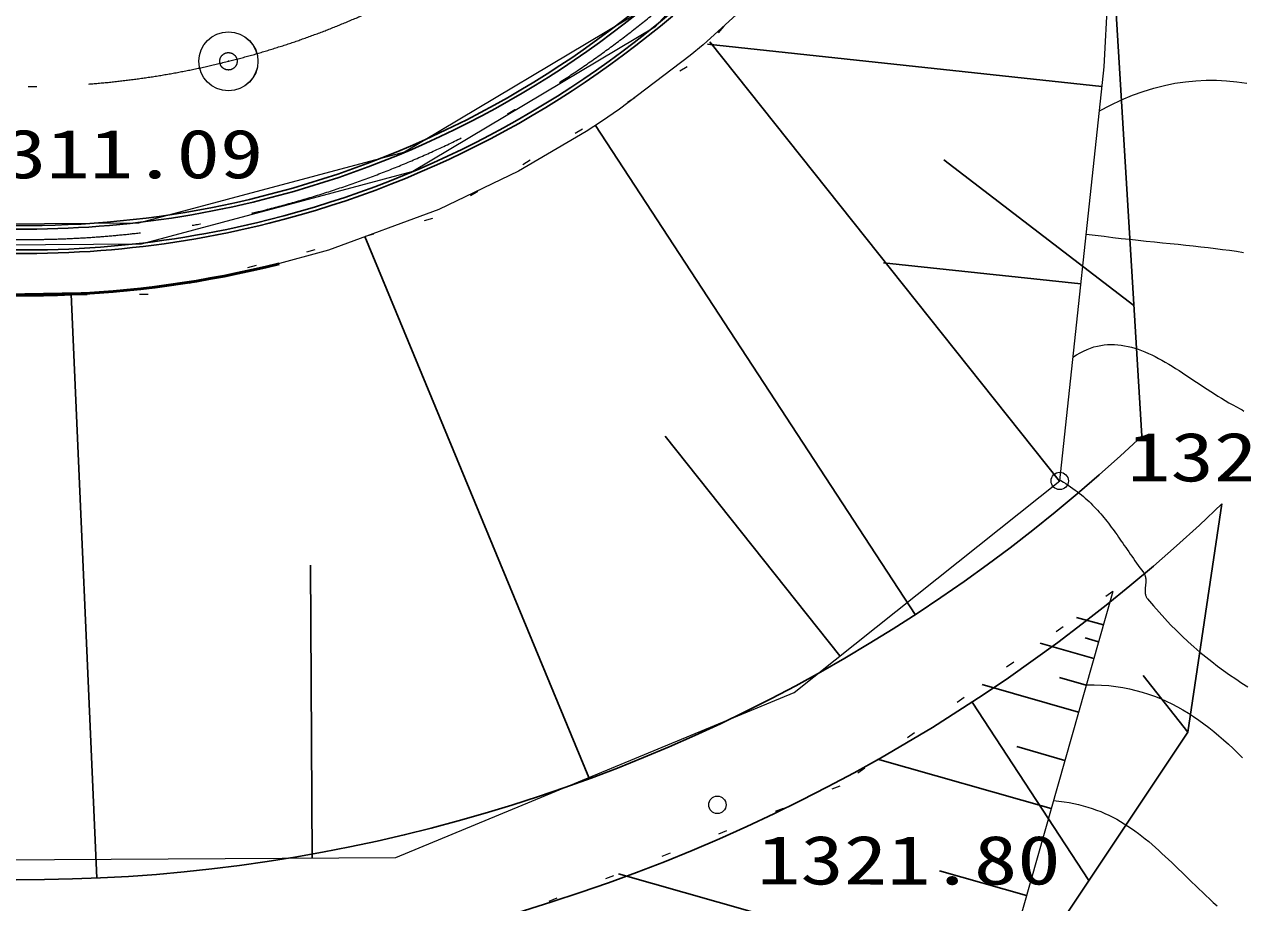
# Model space of a CAD drawing. Units: millimetres at full size, sheet at 1:500; details may follow other scales. Extents: x -209175 to 420500, y 0 to 351151.
# Drawn here: x 74865 to 92378, y 54255 to 66877 of the extents above; entities that cross this region are included whole.
import ezdxf
from ezdxf.enums import TextEntityAlignment as Align

# ---------------------------------------------------------------- set-up
doc = ezdxf.new("R2010")
doc.units = ezdxf.units.MM
doc.header["$LTSCALE"] = 500
doc.header["$PDMODE"] = 32
doc.header["$PDSIZE"] = 250
doc.linetypes.add('USER1', pattern=[9.25, 6, -1.5, 0.25, -1.5])
doc.linetypes.add('USER2', pattern=[1.75, 0.25, -1.5])
for name, color, linetype, lineweight in [('D-BGD', 7, 'Continuous', 13), ('D-BGD-EXST', 7, 'Continuous', 25), ('D-BGD-HICN', 7, 'Continuous', 13), ('D-BGD-LWCN', 8, 'Continuous', 13), ('D-BGD-TXT', 7, 'Continuous', 13), ('D-BMK', 2, 'USER1', 13)]:
    doc.layers.add(name, color=color, linetype=linetype, lineweight=lineweight)
doc.styles.add('ＭＳ ゴシック', font='')
doc.styles.get('ＭＳ ゴシック').set_extended_font_data('MS Gothic')

msp = doc.modelspace()

# ---------------------------------------------------------------- linework, layer by layer
at = {"layer": 'D-BGD'}
for p, q in [((90387.1, 66266.9), (90746.9, 72713.6)), ((86667.2, 69853), (83929, 66835.3)), ((83736.9, 67070.1), (80329.4, 65040.9)), ((83929, 66835.3), (80447.1, 64761.8)), ((89749, 60315.4), (90387.1, 66266.9)), ((80329.4, 65040.9), (76504.8, 64019.5)), ((80447.1, 64761.8), (76545.2, 63719.8)), ((76504.8, 64019.5), (73485.2, 63997.8)), ((76545.2, 63719.8), (73453.2, 63697.6)), ((85931.7, 57275.5), (89749, 60315.4)), ((89728.7, 60299.2), (89749, 60315.4)), ((90512.6, 58726.7), (88597.4, 51974.1)), ((80205.5, 54903.1), (85931.7, 57275.5)), ((72254, 54856), (80205.5, 54903.1))]:
    msp.add_line(p, q, dxfattribs=at)
at = {"layer": 'D-BGD', "linetype": 'USER2'}
for p, q in [((87273.1, 69441.8), (84393, 66267.8)), ((84393, 66267.8), (80731.5, 64087.3)), ((80731.5, 64087.3), (76642.9, 62995.5)), ((76642.9, 62995.5), (73178.2, 62970.6)), ((90512.6, 58726.7), (86587.6, 55930.5)), ((86587.6, 55930.5), (80384.6, 53473.1))]:
    msp.add_line(p, q, dxfattribs=at)
at = {"layer": 'D-BGD', "color": 8}
msp.add_lwpolyline([(85313.6, 67213), (84623.6, 66584.8), (84438, 66428.7), (83422.2, 65658.4), (83161.3, 65481.5), (82942.4, 65339.1), (81967.5, 64767.7), (80822.8, 64214.6), (79236, 63632.9), (78427.4, 63411.7), (77713.6, 63256), (76892.5, 63121.3), (76673.8, 63093.2), (75949.6, 63023.5), (74326.9, 62995), (73099.5, 63118), (72439, 63184.1), (70772.9, 63556.9), (70201.8, 63731.6), (68188.1, 64558), (66863.1, 65304), (66067.6, 65843), (64251.2, 67395.8)], dxfattribs=at)
at = {"layer": 'D-BGD'}
for centre in [(89749, 60315.4), (84827.4, 55660.1)]:
    msp.add_circle(centre, 125, dxfattribs=at)
at = {"layer": 'D-BGD-EXST'}
for p, q in [((90929.2, 60960.7), (90372, 70130.2)), ((90356.7, 65983), (84686.3, 66591)), ((89746.8, 60313.6), (84719.2, 66627.2)), ((83077.3, 65426.1), (87671.2, 58393.7)), ((88081.7, 64928.6), (90815.2, 62837.4)), ((82981, 56053), (79759.8, 63827.9)), ((90052.7, 63147.8), (87217.5, 63451.8)), ((75537.8, 62999.6), (75908.9, 54607.8)), ((86590, 57799.8), (84076.2, 60956.6)), ((79002, 54896), (78977.1, 59103.7)), ((90376.2, 58245.6), (89990.8, 58354.9)), ((90239.8, 57764.6), (89469, 57983.2)), ((90308, 58005.1), (90115.3, 58059.8)), ((90130.5, 57379.2), (89745.1, 57488.5)), ((90948.9, 57519.8), (91589.5, 56704.2)), ((90021.2, 56993.9), (88632.9, 57387.6)), ((88491.6, 57137.9), (90167.8, 54572)), ((89824.3, 56299.8), (89130.2, 56496.6)), ((89627.4, 55605.6), (87127, 56314.8)), ((88918.3, 53105.2), (83403.9, 54669.3)), ((89272.8, 54355.4), (88022.6, 54710))]:
    msp.add_line(p, q, dxfattribs=at)
msp.add_lwpolyline([(92080.5, 59985.5), (91589.5, 56704.2), (84528.8, 46115)], dxfattribs=at)
at = {"layer": 'D-BGD-EXST', "lineweight": 50}
msp.add_arc((74875.1, 77985), 15000, 186.05891, 284.0998, dxfattribs=at)
at = {"layer": 'D-BGD-EXST'}
for centre, radius, start, end in [((74875.1, 77985), 14000, 186.05891, 284.0998), ((74875.1, 77985), 23400, 186.05891, 313.32008), ((74875.1, 77985), 24900, 186.05891, 313.70778), ((74875.1, 77985), 33300, 186.05891, 286.85199), ((74875.1, 77985), 34800, 186.05891, 290.33806), ((74874.9, 77985), 14000, 284.0998, 342.3819), ((74874.9, 77985), 14050, 284.0998, 342.30438), ((74875.1, 77985), 43200, 186.05891, 281.21006), ((74874.9, 77985), 14350, 284.0998, 341.84819), ((74874.9, 77985), 14400, 284.0998, 341.77361), ((74875.1, 77985), 44700, 186.05891, 282.87871), ((74875.1, 77985), 53100, 186.05891, 272.532), ((74875.1, 77985), 14050, 264.60045, 284.0998), ((74875.1, 77985), 14400, 264.56075, 284.0998), ((74875.1, 77985), 14350, 264.5663, 284.0998)]:
    msp.add_arc(centre, radius, start, end, dxfattribs=at)
at = {"layer": 'D-BGD-HICN'}
msp.add_lwpolyline([(89939.8, 62095.1), (89990.5, 62127.9), (90041, 62157.1), (90091.2, 62182.9), (90141.3, 62205.3), (90191.1, 62224.5), (90240.8, 62240.6), (90290.3, 62253.6), (90339.7, 62263.6), (90389, 62270.8), (90438.1, 62275.3), (90487.1, 62277), (90536, 62276.3), (90584.8, 62273), (90633.6, 62267.4), (90682.3, 62259.4), (90731, 62249.3), (90779.6, 62237.2), (90828.2, 62223), (90876.8, 62206.9), (90925.5, 62189), (90974.1, 62169.5), (91022.8, 62148.3), (91071.5, 62125.6), (91120.3, 62101.5), (91169.1, 62076.1), (91218.1, 62049.5), (91267.1, 62021.7), (91316.3, 61993), (91365.6, 61963.3), (91415, 61932.7), (91464.6, 61901.4), (91514.3, 61869.5), (91564.2, 61837), (91614.3, 61804.1), (91664.7, 61770.8), (91715.2, 61737.3), (91766, 61703.6), (91817, 61669.8), (91868.2, 61636.1), (91919.8, 61602.5), (91971.6, 61569.1), (92023.7, 61536.1), (92076.1, 61503.4), (92128.8, 61471.3), (92181.9, 61439.8), (92235.3, 61409), (92289.1, 61379), (92343.3, 61349.8), (92370.9, 61335), (92397.9, 61320.1)], dxfattribs=at)
at = {"layer": 'D-BGD-LWCN'}
for points in [[(90319.2, 65633.5), (90478.6, 65718.2), (90636.6, 65793.1), (90793, 65858.5), (90948.2, 65914.7), (91102, 65962), (91254.6, 66000.6), (91406, 66030.8), (91556.4, 66053), (91705.8, 66067.2), (91854.2, 66073.9), (92001.8, 66073.3), (92148.6, 66065.7), (92294.7, 66051.3), (92440.1, 66030.4)], [(90129.5, 63864.3), (90258.7, 63847.2), (90385.9, 63831), (90511.2, 63815.9), (90634.6, 63801.6), (90756.2, 63788), (90876, 63775.1), (90994, 63762.7), (91110.4, 63750.7), (91225.1, 63739.1), (91338.2, 63727.6), (91449.8, 63716.2), (91559.9, 63704.9), (91668.5, 63693.4), (91775.7, 63681.6), (91881.6, 63669.6), (91986.1, 63657.1), (92089.4, 63644), (92191.5, 63630.3), (92292.3, 63615.8), (92392.1, 63600.5)], [(89750.2, 60326), (89750.5, 60326.1), (89750.8, 60326.2), (89751.2, 60326.3), (89751.5, 60326.3), (89751.8, 60326.4), (89752.2, 60326.5), (89752.5, 60326.5), (89752.8, 60326.5), (89753.1, 60326.5), (89753.4, 60326.5), (89753.7, 60326.5), (89754, 60326.5), (89754.3, 60326.5), (89754.6, 60326.5), (89754.9, 60326.4), (89755.2, 60326.4), (89755.5, 60326.3), (89755.8, 60326.2), (89756.1, 60326.1), (89756.4, 60326), (89756.7, 60325.9), (89756.9, 60325.8), (89757.2, 60325.7), (89757.5, 60325.6), (89757.8, 60325.5), (89758.1, 60325.3), (89758.4, 60325.2), (89758.6, 60325.1), (89758.9, 60324.9), (89759.2, 60324.8), (89759.5, 60324.6), (89759.8, 60324.4), (89760.1, 60324.3), (89760.3, 60324.1), (89760.6, 60323.9), (89760.9, 60323.8), (89761.2, 60323.6), (89761.5, 60323.4), (89761.8, 60323.2), (89762.1, 60323), (89762.4, 60322.8), (89762.7, 60322.7), (89763, 60322.5), (89763.3, 60322.3), (89763.6, 60322.1), (89763.9, 60321.9), (89764.2, 60321.7), (89764.5, 60321.5), (89801.2, 60299.2), (89836.9, 60276.7), (89871.6, 60254), (89905.2, 60231.2), (89938, 60208.2), (89969.8, 60185.1), (90000.7, 60161.8), (90030.8, 60138.3), (90060.1, 60114.7), (90088.7, 60090.9), (90116.5, 60066.9), (90143.5, 60042.7), (90170, 60018.2), (90195.8, 59993.6), (90221, 59968.8), (90245.6, 59943.8), (90269.8, 59918.5), (90293.4, 59893), (90316.6, 59867.3), (90339.4, 59841.4), (90361.8, 59815.2), (90383.8, 59788.7), (90405.6, 59762), (90427.1, 59735.1), (90448.3, 59707.9), (90469.3, 59680.4), (90490.2, 59652.6), (90510.9, 59624.6), (90531.6, 59596.3), (90552.1, 59567.7), (90572.7, 59538.8), (90593.3, 59509.6), (90613.9, 59480.1), (90634.5, 59450.3), (90655.4, 59420.1), (90676.3, 59389.7), (90697.5, 59358.9), (90718.8, 59327.8), (90740.4, 59296.4), (90762.4, 59264.6), (90784.6, 59232.4), (90807.2, 59199.9), (90830.2, 59167.1), (90853.7, 59133.9), (90877.6, 59100.3), (90902, 59066.4), (90927, 59032.1), (90952.5, 58997.3), (90957.8, 58989.8), (90962.6, 58982.2), (90966.8, 58974.6), (90970.6, 58966.9), (90973.9, 58959.2), (90976.8, 58951.4), (90979.2, 58943.6), (90981.3, 58935.8), (90983, 58927.9), (90984.4, 58920), (90985.5, 58912), (90986.2, 58904), (90986.7, 58896), (90986.9, 58888), (90987, 58880), (90986.8, 58871.9), (90986.4, 58863.8), (90985.9, 58855.7), (90985.2, 58847.6), (90984.5, 58839.5), (90983.6, 58831.4), (90982.7, 58823.3), (90981.7, 58815.2), (90980.8, 58807.1), (90979.8, 58798.9), (90978.9, 58790.8), (90978, 58782.8), (90977.2, 58774.7), (90976.5, 58766.6), (90975.9, 58758.6), (90975.5, 58750.6), (90975.2, 58742.6), (90975.2, 58734.6), (90975.3, 58726.7), (90975.7, 58718.7), (90976.4, 58710.9), (90977.3, 58703), (90978.5, 58695.2), (90980.1, 58687.5), (90982.1, 58679.8), (90984.4, 58672.1), (90987.1, 58664.5), (90990.2, 58656.9), (90993.8, 58649.4), (90997.9, 58642), (91002.4, 58634.6), (91007.5, 58627.2), (91013.1, 58620), (91095.1, 58521.6), (91177.4, 58427), (91260, 58336), (91343, 58248.4), (91426.3, 58164), (91510, 58082.9), (91594.1, 58004.7), (91678.4, 57929.3), (91763.2, 57856.6), (91848.2, 57786.5), (91933.7, 57718.8), (92019.4, 57653.3), (92105.5, 57590), (92192, 57528.6), (92278.8, 57469), (92365.9, 57411), (92453.4, 57354.6)], [(90132.6, 57386.8), (90242.8, 57386.1), (90350, 57381.6), (90454.3, 57373.4), (90555.8, 57361.7), (90654.7, 57346.4), (90751, 57327.8), (90844.9, 57305.9), (90936.4, 57280.8), (91025.7, 57252.6), (91112.9, 57221.5), (91198.1, 57187.5), (91281.4, 57150.8), (91363, 57111.4), (91442.8, 57069.4), (91521.1, 57025), (91597.9, 56978.2), (91673.4, 56929.2), (91747.7, 56878), (91820.8, 56824.8), (91892.9, 56769.7), (91964.1, 56712.7), (92034.6, 56654), (92104.3, 56593.7), (92173.4, 56531.8), (92242.1, 56468.5), (92310.5, 56403.9), (92378.5, 56338.1)], [(89660.5, 55722.4), (89736.6, 55714.7), (89810.6, 55705), (89882.6, 55693.4), (89952.8, 55679.9), (90021.2, 55664.5), (90087.9, 55647.4), (90152.9, 55628.6), (90216.3, 55608), (90278.2, 55585.9), (90338.7, 55562.1), (90397.8, 55536.8), (90455.7, 55510), (90512.3, 55481.8), (90567.8, 55452.1), (90622.2, 55421.2), (90675.6, 55388.9), (90728.1, 55355.4), (90779.8, 55320.7), (90830.7, 55284.9), (90880.9, 55248), (90930.5, 55210), (90979.5, 55171.1), (91028, 55131.1), (91076.1, 55090.3), (91123.9, 55048.7), (91171.5, 55006.2), (91218.8, 54963), (91266.1, 54919.1), (91313.3, 54874.6), (91360.6, 54829.4), (91407.9, 54783.7), (91455.5, 54737.5), (91503.3, 54690.9), (91551.4, 54643.8), (91599.9, 54596.4), (91648.9, 54548.7), (91698.5, 54500.7), (91748.7, 54452.6), (91799.6, 54404.2), (91851.2, 54355.8), (91903.7, 54307.3), (91957.1, 54258.8), (92011.6, 54210.4)]]:
    msp.add_lwpolyline(points, dxfattribs=at)
at = {"layer": 'D-BMK', "linetype": 'Continuous'}
msp.add_line((77798.5, 66346.5), (77798.3, 66346.5), dxfattribs=at)
for centre in [(77798.3, 66346.5), (77798.5, 66346.5)]:
    msp.add_circle(centre, 425, dxfattribs=at)
at = {"layer": 'D-BMK'}
for centre, radius, start, end in [((74874.9, 77985), 12000, 284.1007, 22.1433), ((74875.1, 77985), 12000, 186.05891, 284.0998), ((74874.9, 77985), 14200, 284.10056, 342.07439), ((74875.1, 77985), 14200, 264.60045, 284.0998)]:
    msp.add_arc(centre, radius, start, end, dxfattribs=at)
msp.add_point((77798.5, 66346.5), dxfattribs=at)

# ---------------------------------------------------------------- texts
at = {"layer": 'D-BGD-TXT', "style": 'ＭＳ ゴシック', "width": 1.3}
for s, p in [('1311.09', (73935.6, 65370.3)), ('1321.01', (90719.4, 61013.3)), ('1321.80', (85398.1, 55220.5))]:
    msp.add_text(s, height=705, rotation=359.993, dxfattribs=at).set_placement(p, align=Align.TOP_LEFT)

doc.saveas('drawing.dxf')
